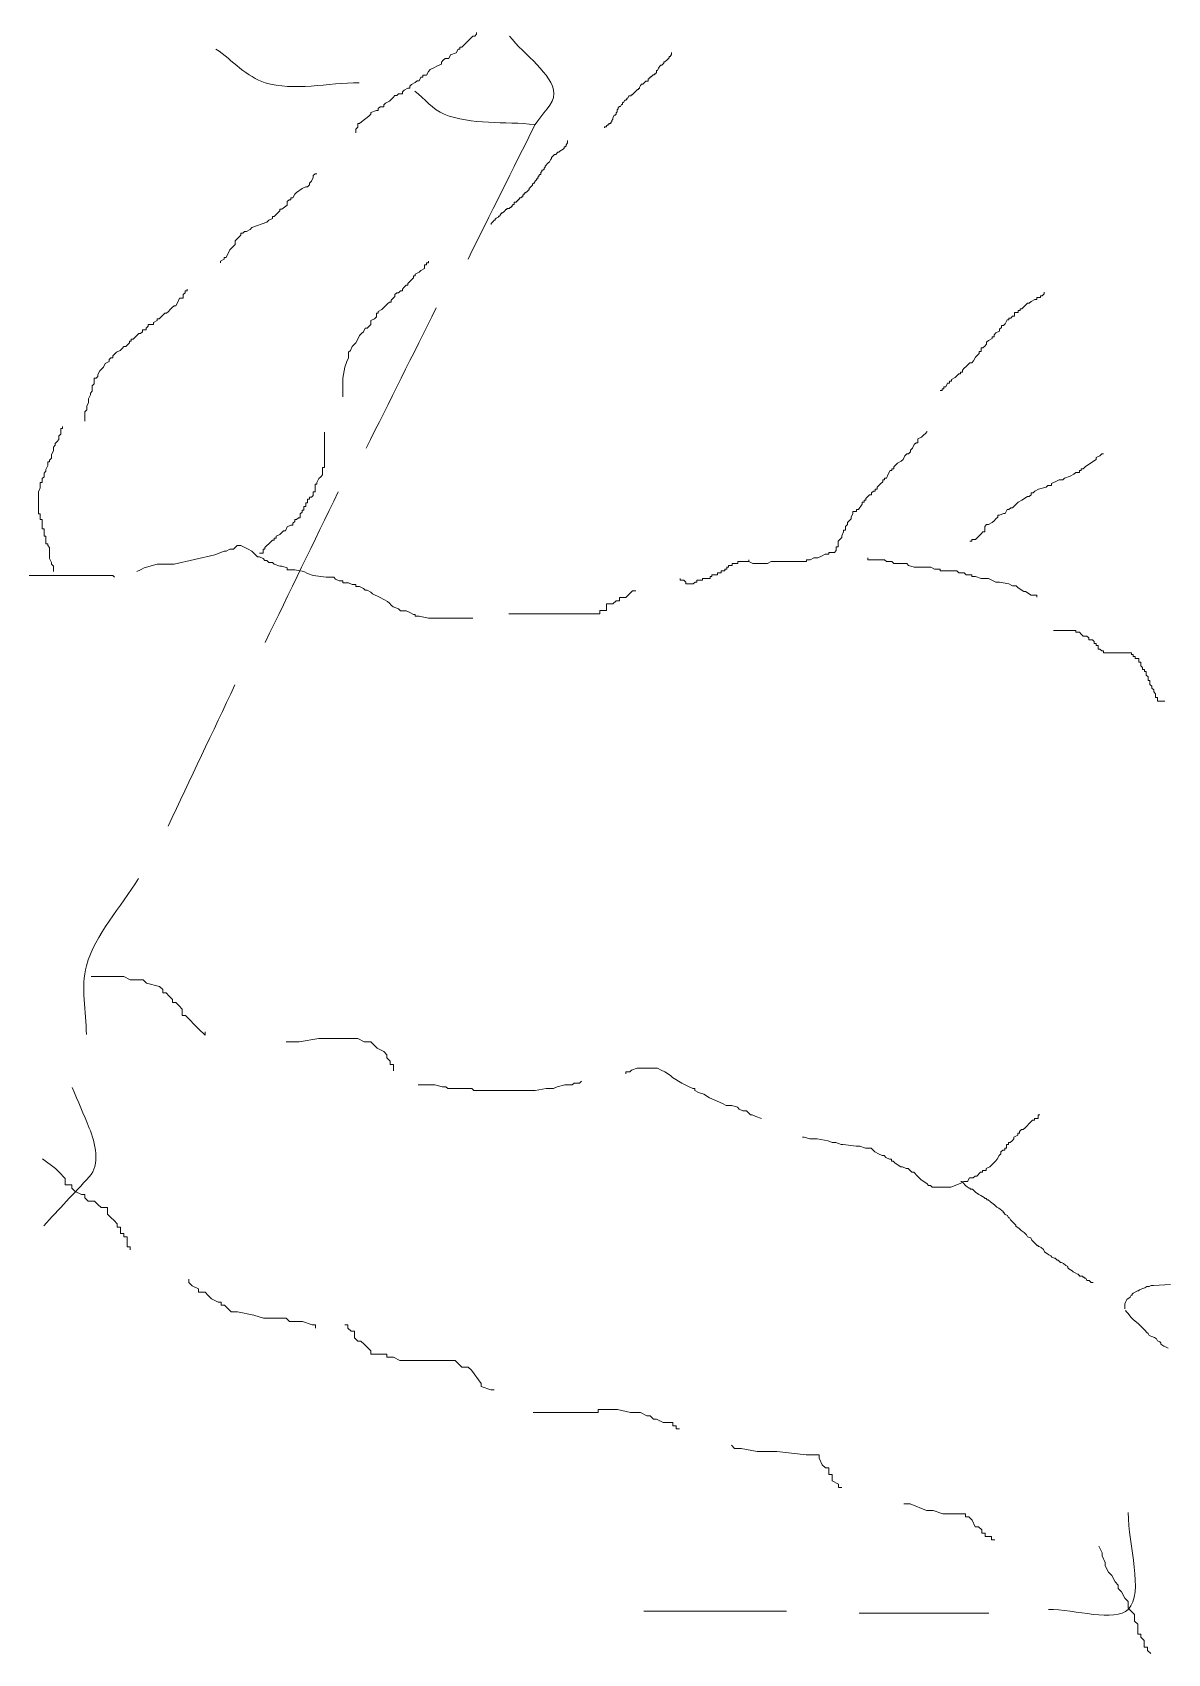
# Model space of a CAD drawing. Header units: metres. Extents: x 645999 to 650010, y 500996 to 503068.
# Drawn here: x 647528.3 to 647793.9, y 501411.5 to 501790.7 of the extents above; entities that cross this region are included whole.
import ezdxf

# ---------------------------------------------------------------- set-up
doc = ezdxf.new("R2010")
doc.units = ezdxf.units.M
doc.header["$MEASUREMENT"] = 0
doc.layers.add('ruisseau temporaire', color=7, linetype='Continuous', lineweight=0)
doc.layers.add('santier-layon', color=7, linetype='Continuous', lineweight=0)

msp = doc.modelspace()

# ---------------------------------------------------------------- linework, layer by layer
at = {"layer": 'ruisseau temporaire', "color": 7, "linetype": 'Continuous', "lineweight": 0, "flags": 128}
for points in [[(647603.98, 501767.23), (647603.98, 501768.1), (647604.42, 501768.54), (647604.42, 501768.97), (647604.42, 501769.41), (647604.85, 501769.41), (647605.28, 501769.84), (647607.02, 501771.15), (647607.46, 501771.58), (647607.46, 501772.02), (647608.76, 501772.45), (647609.19, 501772.45), (647609.19, 501772.89), (647609.63, 501773.32), (647610.5, 501773.32), (647610.5, 501773.76), (647610.93, 501774.19), (647611.8, 501774.63), (647612.24, 501775.06), (647612.67, 501775.5), (647613.11, 501775.93), (647613.54, 501775.93), (647613.97, 501776.37), (647614.41, 501776.37), (647614.84, 501776.37), (647614.84, 501776.8), (647615.28, 501777.24), (647616.15, 501777.67), (647616.58, 501777.67), (647616.58, 501778.11), (647617.02, 501778.54), (647617.88, 501778.98), (647618.32, 501779.41), (647618.75, 501779.41), (647619.19, 501780.28), (647619.62, 501780.28), (647619.62, 501780.72), (647620.49, 501780.72), (647620.93, 501781.59), (647621.36, 501782.02), (647622.23, 501782.46), (647623.1, 501782.89), (647623.97, 501783.33), (647623.97, 501783.76), (647624.4, 501784.2), (647624.84, 501784.63), (647625.71, 501784.63), (647626.14, 501785.5), (647627.44, 501785.94), (647627.88, 501786.81), (647628.31, 501786.81), (647628.31, 501787.24), (647628.75, 501787.24), (647629.62, 501788.11), (647630.05, 501788.55), (647630.49, 501788.98), (647631.35, 501789.85), (647631.79, 501789.85), (647632.22, 501790.29), (647632.22, 501790.72)], [(647677.8, 501786.04), (647677.8, 501785.8), (647677.8, 501785.55), (647677.55, 501785.05), (647677.3, 501785.05), (647677.3, 501784.8), (647676.81, 501784.3), (647676.31, 501783.81), (647676.06, 501783.81), (647676.06, 501783.56), (647675.57, 501783.06), (647675.32, 501783.06), (647675.07, 501782.81), (647674.82, 501782.32), (647674.57, 501781.82), (647674.32, 501781.82), (647674.32, 501781.57), (647674.32, 501781.32), (647674.08, 501781.07), (647673.83, 501781.07), (647673.83, 501780.82), (647673.58, 501780.82), (647673.33, 501780.58), (647673.08, 501780.33), (647672.83, 501780.33), (647672.83, 501780.08), (647672.59, 501780.08), (647672.59, 501779.83), (647672.34, 501779.83), (647672.34, 501779.33), (647672.09, 501779.33), (647671.84, 501779.33), (647671.59, 501779.09), (647671.1, 501778.59), (647670.85, 501778.59), (647670.6, 501778.34), (647670.35, 501777.84), (647670.35, 501777.59), (647670.1, 501777.59), (647670.1, 501777.35), (647669.86, 501777.35), (647669.61, 501777.1), (647669.36, 501776.85), (647669.11, 501776.6), (647668.86, 501776.35), (647668.61, 501776.1), (647668.37, 501776.1), (647668.37, 501775.85), (647668.12, 501775.85), (647667.87, 501775.85), (647667.62, 501775.36), (647667.37, 501775.36), (647667.37, 501775.11), (647667.12, 501774.86), (647666.88, 501774.86), (647666.63, 501774.36), (647666.38, 501774.36), (647666.38, 501774.11), (647666.38, 501773.87), (647666.13, 501773.87), (647665.88, 501773.37), (647665.63, 501773.37), (647665.39, 501773.12), (647665.39, 501772.87), (647665.14, 501772.62), (647665.14, 501772.37), (647665.14, 501772.13), (647664.89, 501771.88), (647664.89, 501771.63), (647664.64, 501771.38), (647664.39, 501771.38), (647664.14, 501770.63), (647664.14, 501770.39), (647663.9, 501770.14), (647663.9, 501769.89), (647663.65, 501769.64), (647663.65, 501769.39), (647663.4, 501769.39), (647663.15, 501769.39), (647663.15, 501769.14), (647662.9, 501769.14), (647662.65, 501768.89), (647662.65, 501768.65), (647662.41, 501768.65), (647662.16, 501768.65), (647662.16, 501768.4)], [(647653.47, 501765.41), (647653.47, 501765.17), (647653.47, 501764.92), (647653.22, 501764.42), (647653.22, 501764.17), (647652.97, 501763.92), (647652.72, 501763.92), (647652.72, 501763.67), (647652.47, 501763.43), (647651.73, 501762.93), (647651.48, 501762.68), (647651.23, 501762.68), (647650.74, 501762.18), (647650.49, 501762.18), (647650.24, 501761.93), (647649.99, 501761.69), (647649.74, 501761.44), (647649.74, 501761.19), (647649.5, 501760.94), (647649.25, 501760.44), (647649, 501760.19), (647648.75, 501759.95), (647648.5, 501759.7), (647648.25, 501759.45), (647648.25, 501759.2), (647648.01, 501758.95), (647648.01, 501758.7), (647647.76, 501758.46), (647647.51, 501758.46), (647647.51, 501758.21), (647647.26, 501757.96), (647647.26, 501757.71), (647647.26, 501757.46), (647647.01, 501757.46), (647646.76, 501757.21), (647646.76, 501756.96), (647646.52, 501756.96), (647646.52, 501756.72), (647646.52, 501756.47), (647646.27, 501756.47), (647646.27, 501756.22), (647646.02, 501755.97), (647645.77, 501755.72), (647645.77, 501755.47), (647645.52, 501755.47), (647645.27, 501755.22), (647645.27, 501754.98), (647645.03, 501754.73), (647644.78, 501754.48), (647644.53, 501754.23), (647644.53, 501753.98), (647644.28, 501753.73), (647644.03, 501753.48), (647643.78, 501753.24), (647643.54, 501753.24), (647643.54, 501752.99), (647643.29, 501752.99), (647643.29, 501752.74), (647643.04, 501752.74), (647643.04, 501752.24), (647642.79, 501752.24), (647642.54, 501751.99), (647642.29, 501751.99), (647642.29, 501751.74), (647642.05, 501751.74), (647642.05, 501751.5), (647641.8, 501751.5), (647641.8, 501751.25), (647641.55, 501751.25), (647641.55, 501751), (647641.3, 501751), (647641.05, 501751), (647641.05, 501750.5), (647640.81, 501750.5), (647640.56, 501750.25), (647640.56, 501750), (647640.31, 501750), (647640.31, 501749.76), (647640.06, 501749.76), (647639.81, 501749.51), (647639.56, 501749.51), (647639.32, 501749.51), (647639.32, 501749.26), (647639.07, 501749.26), (647638.82, 501749.01), (647638.57, 501748.76), (647638.32, 501748.51), (647638.07, 501748.51), (647638.07, 501748.26), (647637.83, 501748.26), (647637.83, 501748.02), (647637.58, 501747.77), (647637.33, 501747.77), (647637.33, 501747.52), (647636.83, 501747.27), (647636.58, 501747.02), (647636.58, 501746.77), (647636.34, 501746.77), (647636.09, 501746.52), (647635.84, 501746.28), (647635.59, 501746.03), (647635.59, 501745.78)], [(647572.26, 501737.22), (647572.26, 501736.78), (647572.26, 501737.22), (647573.13, 501737.65), (647573.13, 501738.09), (647573.57, 501738.09), (647574.43, 501739.83), (647575.74, 501741.13), (647575.74, 501742), (647576.61, 501742.87), (647577.04, 501743.31), (647577.04, 501743.74), (647577.48, 501743.74), (647577.91, 501744.18), (647578.34, 501744.18), (647579.21, 501744.61), (647579.65, 501745.05), (647583.12, 501746.35), (647583.56, 501746.79), (647584.43, 501747.22), (647584.43, 501747.66), (647584.86, 501747.66), (647585.73, 501748.53), (647586.17, 501748.96), (647586.17, 501749.4), (647586.6, 501749.4), (647587.9, 501750.27), (647587.9, 501751.14), (647588.34, 501751.57), (647588.77, 501751.57), (647588.77, 501752.01), (647589.21, 501752.01), (647589.64, 501752.88), (647590.08, 501753.31), (647591.38, 501754.18), (647592.25, 501754.62), (647592.68, 501754.62), (647593.12, 501755.05), (647593.12, 501755.49), (647593.55, 501755.92), (647593.99, 501756.79), (647593.99, 501757.23), (647594.42, 501757.66), (647594.86, 501757.66)], [(647600.94, 501705.9), (647600.94, 501705.47), (647600.94, 501706.34), (647600.94, 501707.64), (647600.94, 501708.08), (647600.94, 501709.82), (647601.37, 501712.43), (647601.81, 501713.73), (647602.24, 501714.6), (647602.24, 501715.91), (647602.68, 501716.34), (647603.11, 501717.21), (647603.98, 501718.08), (647604.42, 501718.95), (647604.85, 501719.82), (647605.28, 501720.26), (647605.72, 501720.69), (647606.15, 501721.56), (647606.59, 501721.56), (647607.46, 501722.43), (647607.46, 501723.3), (647608.33, 501723.74), (647608.76, 501724.17), (647608.76, 501724.6), (647608.76, 501725.04), (647609.19, 501725.04), (647609.19, 501725.47), (647610.06, 501725.91), (647610.93, 501726.78), (647611.37, 501727.21), (647611.8, 501727.65), (647612.24, 501727.65), (647612.24, 501728.08), (647612.67, 501728.52), (647613.11, 501728.95), (647613.11, 501729.39), (647613.54, 501729.82), (647613.97, 501729.82), (647614.41, 501730.26), (647614.84, 501730.26), (647614.84, 501730.69), (647615.28, 501731.13), (647615.71, 501731.56), (647616.15, 501731.56), (647616.15, 501732), (647616.58, 501732.43), (647617.02, 501732.87), (647617.45, 501733.3), (647617.45, 501733.74), (647617.88, 501733.74), (647617.88, 501734.17), (647618.75, 501734.61), (647619.19, 501735.04), (647620.06, 501735.48), (647620.06, 501736.35), (647620.49, 501736.35), (647620.49, 501736.78), (647620.93, 501736.78), (647620.93, 501737.22)], [(647540.54, 501699.81), (647540.54, 501700.68), (647540.54, 501701.12), (647540.54, 501701.99), (647540.98, 501702.42), (647540.98, 501703.29), (647541.41, 501704.16), (647541.41, 501705.03), (647541.85, 501705.9), (647541.85, 501706.34), (647542.28, 501706.77), (647542.28, 501707.21), (647542.28, 501707.64), (647542.28, 501708.08), (647542.72, 501708.51), (647542.72, 501708.95), (647542.72, 501709.82), (647543.15, 501709.82), (647543.58, 501710.25), (647543.58, 501710.69), (647544.02, 501711.56), (647544.89, 501712.43), (647545.32, 501713.3), (647546.19, 501713.73), (647546.19, 501714.17), (647546.63, 501714.6), (647547.06, 501714.6), (647547.06, 501715.04), (647547.93, 501715.91), (647548.8, 501716.34), (647549.23, 501716.78), (647549.67, 501717.21), (647550.1, 501717.21), (647550.97, 501718.08), (647550.97, 501718.52), (647551.41, 501718.52), (647551.41, 501718.95), (647551.84, 501718.95), (647552.27, 501719.39), (647552.71, 501719.82), (647553.14, 501720.26), (647553.58, 501720.26), (647554.01, 501720.69), (647554.01, 501721.13), (647554.88, 501721.13), (647554.88, 501721.56), (647555.32, 501722), (647555.32, 501722.43), (647555.75, 501722.43), (647556.62, 501722.43), (647556.62, 501722.87), (647557.49, 501723.3), (647557.49, 501723.74), (647557.92, 501723.74), (647558.36, 501724.17), (647558.79, 501724.6), (647559.23, 501725.04), (647559.66, 501725.04), (647560.1, 501725.47), (647560.53, 501725.91), (647560.96, 501726.34), (647561.4, 501726.78), (647561.83, 501726.78), (647562.27, 501727.65), (647562.7, 501728.52), (647563.14, 501728.52), (647563.57, 501728.52), (647563.57, 501728.95), (647563.57, 501729.39), (647564.01, 501729.82), (647564.01, 501730.26), (647564.44, 501730.26), (647564.44, 501730.69)], [(647765.06, 501729.98), (647765.06, 501729.54), (647764.62, 501729.11), (647764.19, 501729.11), (647764.19, 501728.67), (647763.75, 501728.67), (647763.32, 501728.67), (647763.32, 501728.24), (647762.89, 501728.24), (647762.02, 501727.8), (647761.58, 501727.37), (647761.15, 501727.37), (647760.71, 501726.93), (647760.28, 501726.5), (647759.84, 501726.06), (647759.41, 501726.06), (647759.41, 501725.63), (647758.97, 501725.63), (647758.97, 501725.19), (647758.54, 501725.19), (647758.11, 501725.19), (647758.11, 501724.76), (647758.11, 501724.32), (647757.67, 501724.32), (647757.24, 501723.89), (647756.8, 501723.89), (647756.8, 501723.45), (647756.37, 501723.45), (647755.93, 501722.58), (647755.5, 501722.15), (647755.06, 501722.15), (647755.06, 501721.71), (647754.63, 501721.28), (647754.63, 501720.84), (647753.76, 501720.41), (647753.33, 501719.97), (647753.33, 501719.54), (647752.89, 501719.54), (647752.89, 501719.1), (647752.02, 501718.67), (647751.59, 501718.23), (647751.59, 501717.8), (647751.15, 501717.36), (647750.72, 501716.93), (647750.28, 501716.93), (647750.28, 501716.49), (647750.28, 501716.06), (647749.85, 501716.06), (647749.85, 501715.62), (647749.42, 501715.19), (647748.98, 501714.75), (647748.55, 501713.88), (647748.11, 501713.45), (647747.68, 501713.45), (647747.24, 501713.01), (647746.81, 501712.58), (647746.37, 501712.14), (647745.94, 501711.71), (647745.94, 501711.27), (647745.51, 501711.27), (647745.51, 501710.84), (647745.07, 501710.84), (647744.64, 501710.4), (647744.2, 501709.97), (647743.33, 501709.53), (647743.33, 501709.1), (647742.9, 501709.1), (647742.9, 501708.66), (647742.46, 501708.66), (647742.03, 501707.79), (647741.59, 501707.79), (647741.59, 501707.36), (647741.16, 501707.36), (647741.16, 501706.92), (647740.73, 501706.92)], [(647533.16, 501664.58), (647533.16, 501665.01), (647533.16, 501665.45), (647533.16, 501665.88), (647532.72, 501666.32), (647532.72, 501666.75), (647532.29, 501667.62), (647532.29, 501668.06), (647532.29, 501668.49), (647532.29, 501668.93), (647532.29, 501669.36), (647532.29, 501669.8), (647532.29, 501670.23), (647531.85, 501670.67), (647531.85, 501671.1), (647531.42, 501671.1), (647531.42, 501671.54), (647531.42, 501671.97), (647531.42, 501672.41), (647531.42, 501672.84), (647530.98, 501672.84), (647530.98, 501673.28), (647530.98, 501673.71), (647530.98, 501674.15), (647530.98, 501674.58), (647530.55, 501674.58), (647530.55, 501675.02), (647530.55, 501675.45), (647530.55, 501675.89), (647530.55, 501676.32), (647530.55, 501676.76), (647530.11, 501676.76), (647530.11, 501677.19), (647530.11, 501677.63), (647530.11, 501678.06), (647529.68, 501678.06), (647529.68, 501678.5), (647529.68, 501679.37), (647529.68, 501679.8), (647529.68, 501680.24), (647529.68, 501680.67), (647529.68, 501681.11), (647529.68, 501681.54), (647529.68, 501681.98), (647529.68, 501682.85), (647529.68, 501683.28), (647530.11, 501684.15), (647530.11, 501684.59), (647530.11, 501685.02), (647530.11, 501685.46), (647530.55, 501685.46), (647530.55, 501685.89), (647530.55, 501686.33), (647530.98, 501686.76), (647530.98, 501687.2), (647530.98, 501687.63), (647531.42, 501688.07), (647531.42, 501688.5), (647531.85, 501689.37), (647531.85, 501689.81), (647531.85, 501690.24), (647532.29, 501690.24), (647532.29, 501690.68), (647532.72, 501691.11), (647532.72, 501691.55), (647532.72, 501691.98), (647533.16, 501692.85), (647533.16, 501693.29), (647533.16, 501693.72), (647533.59, 501694.16), (647533.59, 501694.59), (647534.02, 501695.03), (647534.46, 501695.46), (647534.46, 501695.9), (647534.46, 501696.33), (647534.89, 501696.77), (647534.89, 501697.2), (647534.89, 501697.64), (647534.89, 501698.07), (647535.33, 501698.07), (647535.33, 501698.51)], [(647581.39, 501668.93), (647582.26, 501668.93), (647582.26, 501669.8), (647582.69, 501669.8), (647582.69, 501670.23), (647583.12, 501670.67), (647583.56, 501671.1), (647584.43, 501671.97), (647584.86, 501671.97), (647584.86, 501672.41), (647585.3, 501672.41), (647585.3, 501672.84), (647586.17, 501673.28), (647586.6, 501673.71), (647587.03, 501674.15), (647587.47, 501674.15), (647587.9, 501675.02), (647588.77, 501675.45), (647589.21, 501675.45), (647589.21, 501675.89), (647589.64, 501676.32), (647589.64, 501676.76), (647590.08, 501676.76), (647590.51, 501677.19), (647590.95, 501677.19), (647590.95, 501677.63), (647590.95, 501678.06), (647591.38, 501678.5), (647591.38, 501678.93), (647591.81, 501678.93), (647591.81, 501679.8), (647592.25, 501679.8), (647592.25, 501680.24), (647592.25, 501680.67), (647592.68, 501680.67), (647592.68, 501681.11), (647592.68, 501681.54), (647593.12, 501681.54), (647593.12, 501681.98), (647593.55, 501681.98), (647593.99, 501682.41), (647593.99, 501682.85), (647593.99, 501683.28), (647594.42, 501683.28), (647594.42, 501683.72), (647594.42, 501684.15), (647594.42, 501684.59), (647594.42, 501685.02), (647594.86, 501685.02), (647594.86, 501685.46), (647595.29, 501686.33), (647595.73, 501686.76), (647596.16, 501687.2), (647596.16, 501687.63), (647596.16, 501688.07), (647596.16, 501688.5), (647596.16, 501688.94), (647596.59, 501688.94), (647596.59, 501689.37), (647596.59, 501689.81), (647596.59, 501690.24), (647596.59, 501690.68), (647596.59, 501691.11), (647596.59, 501691.55), (647596.59, 501692.42), (647596.59, 501692.85), (647596.59, 501693.29), (647596.59, 501693.72), (647596.59, 501694.16), (647596.59, 501695.03), (647596.59, 501695.46), (647596.59, 501695.9), (647596.59, 501696.33), (647596.59, 501696.77), (647596.59, 501697.2)], [(647737.68, 501697.35), (647737.25, 501696.92), (647736.81, 501696.48), (647736.38, 501696.05), (647735.51, 501695.61), (647735.51, 501695.18), (647735.51, 501694.74), (647735.08, 501694.74), (647734.64, 501694.31), (647734.21, 501693.44), (647733.77, 501693), (647733.77, 501692.57), (647733.34, 501692.13), (647732.9, 501692.13), (647732.47, 501691.7), (647732.04, 501690.83), (647731.6, 501690.39), (647730.73, 501689.96), (647730.3, 501689.52), (647729.86, 501689.09), (647729.86, 501688.65), (647729.43, 501688.65), (647729.43, 501688.22), (647728.99, 501688.22), (647728.56, 501687.35), (647728.12, 501686.48), (647727.69, 501686.48), (647727.69, 501686.04), (647727.26, 501686.04), (647727.26, 501685.61), (647726.82, 501685.17), (647725.95, 501684.3), (647725.95, 501683.87), (647725.52, 501683.87), (647725.52, 501683.43), (647725.08, 501683.43), (647724.65, 501683), (647724.65, 501682.56), (647724.21, 501682.56), (647723.78, 501682.13), (647723.35, 501681.69), (647723.35, 501681.26), (647722.91, 501681.26), (647722.91, 501680.82), (647722.48, 501680.82), (647722.48, 501680.39), (647721.61, 501679.08), (647721.17, 501679.08), (647721.17, 501678.65), (647720.3, 501678.65), (647720.3, 501678.21), (647719.87, 501677.34), (647719.87, 501676.91), (647719.43, 501676.47), (647719, 501676.04), (647719, 501675.6), (647718.57, 501675.17), (647718.57, 501674.73), (647718.57, 501674.3), (647718.13, 501674.3), (647718.13, 501673.86), (647717.7, 501672.99), (647717.7, 501672.56), (647717.26, 501672.13), (647716.83, 501671.69), (647716.83, 501671.26), (647716.83, 501670.82), (647716.83, 501670.39), (647716.39, 501670.39), (647716.39, 501669.95), (647716.39, 501669.52), (647715.96, 501669.08), (647715.52, 501669.08), (647715.09, 501669.08), (647714.66, 501669.08), (647714.66, 501668.65), (647714.22, 501668.65), (647713.79, 501668.65), (647712.92, 501668.21), (647712.05, 501667.78), (647711.18, 501667.78), (647710.31, 501667.34), (647709.88, 501667.34), (647709.44, 501667.34), (647709.44, 501666.91), (647709.01, 501666.91), (647708.14, 501666.91), (647707.7, 501666.91), (647707.27, 501666.91), (647706.83, 501666.91), (647706.4, 501666.91), (647705.96, 501666.91), (647705.1, 501666.91), (647704.66, 501666.91), (647703.79, 501666.91), (647703.36, 501666.91), (647702.49, 501666.91), (647701.19, 501666.91), (647700.32, 501666.47), (647699.88, 501666.47), (647699.45, 501666.47), (647699.01, 501666.47), (647698.14, 501666.47), (647697.71, 501666.47), (647697.27, 501666.47), (647696.84, 501666.47), (647695.97, 501666.91), (647695.97, 501667.34)], [(647778.96, 501692.13), (647778.53, 501692.13), (647778.09, 501691.7), (647777.22, 501691.26), (647777.22, 501690.83), (647775.92, 501689.96), (647774.62, 501689.09), (647774.18, 501688.65), (647773.75, 501688.65), (647773.75, 501688.22), (647773.31, 501688.22), (647773.31, 501687.78), (647772.88, 501687.78), (647772.44, 501687.78), (647772.01, 501687.35), (647771.14, 501686.91), (647769.84, 501686.48), (647769.4, 501686.04), (647768.53, 501686.04), (647767.66, 501685.61), (647766.8, 501685.17), (647766.8, 501684.74), (647766.36, 501684.74), (647765.93, 501684.74), (647765.49, 501684.3), (647763.75, 501683.87), (647762.89, 501683.43), (647762.45, 501683), (647762.02, 501683), (647762.02, 501682.56), (647761.58, 501682.13), (647761.15, 501682.13), (647759.84, 501681.26), (647758.97, 501680.82), (647757.67, 501679.52), (647757.24, 501679.52), (647756.8, 501679.08), (647756.37, 501679.08), (647755.93, 501678.21), (647755.5, 501678.21), (647754.63, 501677.78), (647754.2, 501677.78), (647754.2, 501677.34), (647753.76, 501676.91), (647753.33, 501676.47), (647752.89, 501676.04), (647752.02, 501675.6), (647751.59, 501675.6), (647751.15, 501675.17), (647751.15, 501674.73), (647751.15, 501674.3), (647751.15, 501673.86), (647750.72, 501673.86), (647750.28, 501673.43), (647749.85, 501672.99), (647748.98, 501672.13), (647748.11, 501672.13), (647748.11, 501671.69), (647747.68, 501671.69)], [(647552.71, 501664.58), (647553.58, 501665.01), (647554.45, 501665.45), (647557.49, 501666.32), (647559.23, 501666.32), (647561.4, 501666.32), (647570.96, 501668.49), (647573.13, 501669.36), (647573.57, 501669.36), (647574.43, 501669.8), (647574.87, 501669.8), (647575.3, 501669.8), (647576.17, 501670.67), (647576.61, 501670.67), (647577.04, 501670.67), (647578.78, 501669.8), (647579.65, 501669.36), (647580.08, 501668.93), (647580.95, 501668.06), (647581.39, 501668.06), (647582.26, 501667.62), (647582.69, 501667.19), (647583.12, 501667.19), (647583.56, 501666.75), (647583.99, 501666.75), (647584.43, 501666.75), (647584.86, 501666.32), (647586.17, 501665.88), (647586.6, 501665.88), (647587.9, 501665.45), (647587.9, 501665.01), (647588.34, 501665.01), (647588.77, 501665.01), (647589.64, 501665.01), (647591.81, 501664.58), (647592.68, 501664.14), (647593.99, 501663.71), (647597.03, 501663.27), (647598.77, 501663.27), (647599.2, 501662.84), (647600.07, 501662.4), (647600.5, 501662.4), (647600.94, 501662.4), (647600.94, 501661.97), (647602.24, 501661.97), (647603.11, 501661.53), (647603.55, 501661.53), (647603.98, 501661.53), (647603.98, 501661.1), (647604.42, 501661.1), (647604.85, 501661.1), (647605.72, 501660.66), (647606.15, 501660.23), (647606.59, 501660.23), (647607.46, 501659.79), (647607.89, 501659.36), (647609.63, 501658.49), (647610.5, 501658.05), (647611.37, 501657.62), (647611.8, 501657.18), (647612.24, 501656.75), (647612.67, 501656.31), (647613.97, 501655.88), (647614.41, 501655.44), (647615.71, 501655.44), (647616.58, 501655.01), (647617.45, 501654.57), (647617.88, 501654.57), (647617.88, 501654.14), (647618.32, 501654.14), (647618.75, 501654.14), (647620.93, 501653.7), (647621.8, 501653.7), (647623.1, 501653.7), (647623.97, 501653.7), (647624.4, 501653.7), (647624.84, 501653.7), (647625.27, 501653.7), (647626.14, 501653.7), (647626.58, 501653.7), (647628.31, 501653.7), (647629.18, 501653.7), (647629.62, 501653.7), (647631.35, 501653.7)], [(647679.89, 501662.99), (647679.89, 501662.56), (647680.76, 501662.56), (647681.2, 501662.12), (647681.2, 501661.69), (647681.63, 501661.69), (647682.07, 501661.69), (647682.5, 501661.69), (647682.94, 501661.69), (647683.37, 501662.12), (647683.8, 501662.12), (647683.8, 501662.56), (647684.24, 501662.56), (647684.67, 501662.56), (647685.11, 501662.56), (647685.11, 501662.99), (647685.54, 501662.99), (647685.98, 501662.99), (647686.41, 501662.99), (647686.85, 501662.99), (647686.85, 501663.43), (647687.28, 501663.43), (647687.28, 501663.86), (647687.72, 501663.86), (647688.15, 501663.86), (647688.58, 501663.86), (647688.58, 501664.3), (647689.02, 501664.3), (647689.45, 501664.3), (647689.45, 501664.73), (647689.89, 501664.73), (647690.32, 501664.73), (647690.32, 501665.17), (647690.76, 501665.17), (647690.76, 501665.6), (647691.19, 501665.6), (647691.19, 501666.04), (647691.63, 501666.04), (647692.06, 501666.04), (647692.06, 501666.47), (647692.5, 501666.47), (647692.93, 501666.47), (647693.36, 501666.47), (647693.36, 501666.91), (647693.8, 501666.91), (647694.23, 501666.91), (647694.67, 501666.91), (647695.1, 501666.91), (647695.54, 501666.91), (647695.97, 501666.91)], [(647723.78, 501667.78), (647723.78, 501667.34), (647724.21, 501667.34), (647724.65, 501667.34), (647725.08, 501667.34), (647726.39, 501667.34), (647726.82, 501667.34), (647727.26, 501667.34), (647727.69, 501667.34), (647728.12, 501666.91), (647729.43, 501666.91), (647729.86, 501666.47), (647730.3, 501666.47), (647731.6, 501666.47), (647732.47, 501666.47), (647732.9, 501666.47), (647733.34, 501666.04), (647734.64, 501665.6), (647735.51, 501665.6), (647737.68, 501665.6), (647738.12, 501665.6), (647738.55, 501665.6), (647739.42, 501665.17), (647739.86, 501665.17), (647740.73, 501665.17), (647740.73, 501664.73), (647741.16, 501664.73), (647742.03, 501664.73), (647743.33, 501664.73), (647744.64, 501664.73), (647745.07, 501664.3), (647745.51, 501664.3), (647745.94, 501664.3), (647746.37, 501664.3), (647746.81, 501663.86), (647747.24, 501663.86), (647747.68, 501663.86), (647748.11, 501663.86), (647748.11, 501663.43), (647748.55, 501663.43), (647748.98, 501663.43), (647750.28, 501662.99), (647751.15, 501662.99), (647752.02, 501662.99), (647753.76, 501662.12), (647754.63, 501662.12), (647756.8, 501661.69), (647757.67, 501661.25), (647758.11, 501661.25), (647758.54, 501661.25), (647758.97, 501660.82), (647760.28, 501659.95), (647760.71, 501659.95), (647762.02, 501659.08), (647762.45, 501659.08), (647763.32, 501659.08), (647763.32, 501658.64)], [(647527.51, 501663.71), (647528.38, 501663.71), (647529.68, 501663.71), (647531.42, 501663.71), (647531.85, 501663.71), (647532.72, 501663.71), (647533.16, 501663.71), (647533.59, 501663.71), (647534.02, 501663.71), (647534.46, 501663.71), (647534.89, 501663.71), (647535.33, 501663.71), (647536.2, 501663.71), (647537.5, 501663.71), (647538.37, 501663.71), (647538.8, 501663.71), (647539.24, 501663.71), (647539.67, 501663.71), (647540.11, 501663.71), (647540.98, 501663.71), (647542.28, 501663.71), (647545.32, 501663.71), (647547.06, 501663.71), (647547.49, 501663.27)], [(647639.8, 501654.73), (647640.56, 501654.73), (647643.6, 501654.73), (647645.12, 501654.73), (647645.88, 501654.73), (647646.64, 501654.73), (647648.92, 501654.73), (647649.68, 501654.73), (647651.2, 501654.73), (647652.72, 501654.73), (647653.48, 501654.73), (647654.24, 501654.73), (647656.53, 501654.73), (647658.05, 501654.73), (647658.81, 501654.73), (647659.57, 501654.73), (647660.33, 501654.73), (647661.09, 501654.73), (647661.09, 501655.5), (647661.85, 501655.5), (647662.61, 501655.5), (647662.61, 501656.26), (647662.61, 501657.02), (647663.37, 501657.02), (647664.13, 501657.02), (647664.89, 501657.78), (647665.65, 501657.78), (647665.65, 501658.54), (647666.41, 501658.54), (647667.17, 501658.54), (647668.69, 501660.06), (647669.45, 501660.06)], [(647767.23, 501650.81), (647767.66, 501650.81), (647768.1, 501650.81), (647768.53, 501650.81), (647768.97, 501650.81), (647769.4, 501650.81), (647769.84, 501650.81), (647770.27, 501650.81), (647770.71, 501650.81), (647771.14, 501650.81), (647771.58, 501650.81), (647772.01, 501650.81), (647772.44, 501650.81), (647772.44, 501650.38), (647772.88, 501650.38), (647773.31, 501650.38), (647773.75, 501649.94), (647774.18, 501649.51), (647774.62, 501649.51), (647775.05, 501649.51), (647775.49, 501649.07), (647775.49, 501648.64), (647775.92, 501648.64), (647776.36, 501648.64), (647776.79, 501648.2), (647776.79, 501647.77), (647777.22, 501647.77), (647777.22, 501647.33), (647777.66, 501647.33), (647777.66, 501646.9), (647777.66, 501646.46), (647778.09, 501646.46), (647778.53, 501646.03), (647778.96, 501646.03), (647778.96, 501645.59), (647779.4, 501645.59), (647780.7, 501645.59), (647781.13, 501645.59), (647781.57, 501645.59), (647782.44, 501645.59), (647782.87, 501645.59), (647783.31, 501645.59), (647783.74, 501645.59), (647784.18, 501645.59), (647784.61, 501645.59), (647785.05, 501645.59), (647785.48, 501645.59), (647785.48, 501645.16), (647785.91, 501645.16), (647785.91, 501644.72), (647786.35, 501644.72), (647786.35, 501644.29), (647786.78, 501644.29), (647787.22, 501644.29), (647787.22, 501643.85), (647787.22, 501643.42), (647787.65, 501643.42), (647787.65, 501642.98), (647787.65, 501642.55), (647788.09, 501642.11), (647788.09, 501641.68), (647788.52, 501641.68), (647788.52, 501641.24), (647788.96, 501641.24), (647788.96, 501640.81), (647788.96, 501640.37), (647789.39, 501639.94), (647789.39, 501639.5), (647789.39, 501639.07), (647789.82, 501639.07), (647789.82, 501638.63), (647789.82, 501638.2), (647790.26, 501637.76), (647790.26, 501637.33), (647790.69, 501636.89), (647790.69, 501636.46), (647791.13, 501636.02), (647791.13, 501635.59), (647791.13, 501635.15), (647791.56, 501635.15), (647791.56, 501634.72), (647791.56, 501634.28), (647792, 501634.28), (647792.43, 501634.28), (647792.87, 501634.28), (647793.3, 501634.28)], [(647568.66, 501556.89), (647568.66, 501556.13), (647567.14, 501557.65), (647566.38, 501558.41), (647564.86, 501559.93), (647564.09, 501560.7), (647563.33, 501560.7), (647563.33, 501561.46), (647563.33, 501562.22), (647562.57, 501562.98), (647561.81, 501563.74), (647561.05, 501563.74), (647561.05, 501564.5), (647560.29, 501565.26), (647559.53, 501566.02), (647558.77, 501566.02), (647558.77, 501566.79), (647558.01, 501567.55), (647554.97, 501568.31), (647554.21, 501569.07), (647552.69, 501569.07), (647551.93, 501569.07), (647551.17, 501569.07), (647549.65, 501569.83), (647548.89, 501569.83), (647548.13, 501569.83), (647546.61, 501569.83), (647545.85, 501569.83), (647545.09, 501569.83), (647544.32, 501569.83), (647543.56, 501569.83), (647542.8, 501569.83), (647542.04, 501569.83)], [(647612.76, 501547.76), (647612.76, 501548.52), (647612.76, 501549.28), (647612, 501549.28), (647612, 501550.04), (647611.24, 501550.8), (647611.24, 501551.56), (647610.48, 501552.32), (647608.96, 501553.08), (647608.2, 501553.84), (647607.44, 501554.61), (647605.92, 501554.61), (647604.4, 501555.37), (647603.63, 501555.37), (647602.87, 501555.37), (647601.35, 501555.37), (647600.59, 501555.37), (647598.31, 501555.37), (647595.27, 501555.37), (647590.71, 501554.61), (647587.67, 501554.61)], [(647618.52, 501544.49), (647618.95, 501544.49), (647619.39, 501544.49), (647620.25, 501544.49), (647620.69, 501544.49), (647621.99, 501544.49), (647622.43, 501544.49), (647624.17, 501544.06), (647625.03, 501544.06), (647625.47, 501543.62), (647625.9, 501543.62), (647627.21, 501543.62), (647627.64, 501543.62), (647629.38, 501543.62), (647630.25, 501543.62), (647630.68, 501543.62), (647631.12, 501543.62), (647631.55, 501543.19), (647632.86, 501543.19), (647636.77, 501543.19), (647638.5, 501543.19), (647639.81, 501543.19), (647640.68, 501543.19), (647641.11, 501543.19), (647641.55, 501543.19), (647642.85, 501543.19), (647645.02, 501543.19), (647645.89, 501543.19), (647648.5, 501543.62), (647649.8, 501543.62), (647650.24, 501543.62), (647651.1, 501544.06), (647652.84, 501544.49), (647654.58, 501544.49), (647655.02, 501544.93), (647656.32, 501544.93), (647656.75, 501545.36)], [(647667.18, 501547.1), (647667.18, 501547.54), (647667.62, 501547.54), (647668.05, 501547.54), (647668.49, 501547.97), (647669.79, 501548.41), (647670.22, 501548.41), (647671.09, 501548.41), (647671.96, 501548.41), (647672.83, 501548.41), (647674.13, 501548.41), (647674.57, 501548.41), (647675.44, 501547.97), (647676.31, 501547.54), (647677.61, 501546.67), (647678.04, 501546.23), (647680.22, 501544.93), (647681.95, 501544.06), (647682.82, 501543.62), (647683.26, 501543.62), (647683.26, 501543.19), (647684.13, 501542.75), (647685.43, 501542.32), (647686.73, 501541.45), (647689.78, 501540.14), (647690.65, 501539.71), (647691.95, 501539.71), (647693.25, 501539.27), (647693.69, 501538.84), (647694.56, 501538.4), (647695.42, 501538.4), (647695.86, 501537.97), (647696.29, 501537.53), (647696.73, 501537.53), (647697.6, 501537.1), (647698.9, 501536.66)], [(647708.46, 501532.31), (647708.89, 501532.31), (647710.2, 501531.88), (647710.63, 501531.88), (647711.94, 501531.88), (647714.54, 501531.44), (647715.41, 501531.01), (647715.85, 501531.01), (647716.28, 501531.01), (647717.58, 501530.57), (647718.02, 501530.57), (647721.06, 501530.14), (647721.93, 501530.14), (647723.23, 501529.7), (647724.54, 501529.7), (647725.41, 501528.83), (647726.27, 501528.4), (647727.14, 501527.96), (647727.58, 501527.96), (647728.01, 501527.53), (647728.88, 501527.09), (647729.32, 501527.09), (647729.32, 501526.66), (647729.75, 501526.66), (647730.19, 501526.22), (647731.49, 501525.35), (647731.92, 501525.35), (647732.79, 501524.92), (647733.23, 501524.92), (647733.66, 501524.48), (647734.1, 501524.05), (647734.53, 501524.05), (647735.4, 501523.18), (647736.27, 501522.31), (647737.57, 501521.44), (647738.01, 501521), (647738.44, 501521), (647738.88, 501520.57), (647739.31, 501520.57), (647740.18, 501520.57), (647741.05, 501520.57), (647742.35, 501520.57), (647742.79, 501520.57), (647743.22, 501520.57), (647745.39, 501521.44), (647746.26, 501521.87), (647746.7, 501521.87), (647747.13, 501521.87), (647747.57, 501522.74), (647748.43, 501522.74), (647748.87, 501523.18), (647749.3, 501523.18), (647750.17, 501524.05), (647750.61, 501524.05), (647750.61, 501524.48), (647751.04, 501524.48), (647751.48, 501524.48), (647751.48, 501524.92), (647752.35, 501525.35), (647753.65, 501526.66), (647754.08, 501527.09), (647754.52, 501527.96), (647754.95, 501528.4), (647754.95, 501528.83), (647755.39, 501529.27), (647755.82, 501529.27), (647755.82, 501529.7), (647756.26, 501529.7), (647756.26, 501530.14), (647756.26, 501530.57), (647756.69, 501530.57), (647756.69, 501531.01), (647757.12, 501531.01), (647757.56, 501531.44), (647757.99, 501531.88), (647757.99, 501532.31), (647758.86, 501532.75), (647758.86, 501533.18), (647759.3, 501533.18), (647759.3, 501533.62), (647759.73, 501534.05), (647760.17, 501534.05), (647760.6, 501534.49), (647761.04, 501534.92), (647761.47, 501535.36), (647762.34, 501536.23), (647762.77, 501536.23), (647762.77, 501536.66), (647763.21, 501536.66), (647763.64, 501536.66), (647763.64, 501537.1), (647763.64, 501537.53), (647764.08, 501537.53)], [(647530.64, 501527.2), (647533.68, 501524.92), (647534.44, 501524.16), (647535.96, 501522.64), (647535.96, 501521.11), (647536.72, 501521.11), (647537.48, 501521.11), (647537.48, 501520.35), (647538.24, 501519.59), (647539.76, 501518.83), (647540.52, 501518.83), (647540.52, 501518.07), (647541.28, 501517.31), (647542.04, 501517.31), (647542.8, 501517.31), (647543.56, 501516.55), (647544.32, 501515.79), (647545.09, 501515.79), (647545.85, 501515.79), (647545.85, 501515.02), (647545.85, 501514.26), (647546.61, 501513.5), (647547.37, 501512.74), (647548.13, 501511.98), (647548.13, 501511.22), (647548.89, 501511.22), (647548.89, 501510.46), (647548.89, 501509.7), (647549.65, 501509.7), (647549.65, 501508.93), (647550.41, 501508.93), (647550.41, 501508.17), (647550.41, 501507.41), (647550.41, 501506.65), (647551.17, 501506.65), (647551.17, 501505.89)], [(647745.52, 501521.87), (647745.77, 501521.87), (647746.01, 501521.63), (647746.76, 501520.88), (647747.01, 501520.63), (647747.5, 501520.38), (647747.75, 501520.38), (647747.75, 501520.13), (647748, 501520.13), (647748.25, 501520.13), (647748.5, 501519.89), (647748.75, 501519.64), (647748.99, 501519.39), (647749.74, 501518.89), (647750.23, 501518.64), (647750.98, 501518.15), (647751.23, 501517.9), (647751.48, 501517.9), (647751.72, 501517.65), (647751.97, 501517.65), (647752.47, 501517.15), (647753.46, 501516.41), (647753.96, 501515.91), (647754.46, 501515.66), (647755.45, 501514.92), (647755.45, 501514.67), (647755.7, 501514.67), (647755.7, 501514.42), (647755.95, 501514.17), (647756.44, 501513.92), (647756.69, 501513.42), (647756.94, 501513.42), (647757.19, 501512.93), (647757.44, 501512.68), (647758.43, 501511.68), (647758.43, 501511.44), (647759.17, 501510.94), (647759.67, 501510.44), (647760.41, 501509.94), (647760.91, 501509.45), (647761.16, 501508.95), (647761.9, 501508.7), (647762.15, 501508.2), (647762.4, 501507.96), (647762.9, 501507.46), (647763.39, 501506.96), (647763.64, 501506.96), (647763.64, 501506.71), (647763.89, 501506.71), (647764.39, 501506.46), (647764.88, 501505.97), (647765.13, 501505.47), (647766.13, 501504.72), (647766.62, 501504.48), (647766.87, 501504.23), (647767.37, 501503.98), (647767.62, 501503.98), (647768.11, 501503.48), (647768.36, 501503.48), (647768.86, 501502.98), (647769.1, 501502.98), (647769.6, 501502.74), (647770.1, 501502.24), (647770.59, 501501.99), (647770.59, 501501.74), (647770.84, 501501.49), (647771.59, 501501), (647771.84, 501500.75), (647772.33, 501500.5), (647772.83, 501500.25), (647773.08, 501500.25), (647773.08, 501500), (647773.33, 501500), (647773.33, 501499.75), (647773.57, 501499.75), (647773.82, 501499.75), (647774.07, 501499.75), (647774.07, 501499.5), (647774.32, 501499.5), (647774.57, 501499.26), (647774.82, 501499.26), (647775.06, 501498.76), (647775.56, 501498.76), (647776.06, 501498.26), (647776.31, 501498.26), (647776.55, 501498.26)], [(647564.86, 501499.04), (647564.86, 501498.28), (647565.62, 501497.52), (647567.14, 501496.76), (647567.14, 501495.99), (647567.9, 501495.99), (647568.66, 501495.99), (647569.42, 501495.23), (647570.18, 501494.47), (647571.7, 501493.71), (647572.46, 501493.71), (647572.46, 501492.95), (647573.22, 501492.95), (647574.74, 501491.43), (647576.26, 501491.43), (647580.06, 501490.67), (647582.34, 501489.9), (647583.86, 501489.9), (647586.91, 501489.9), (647587.67, 501489.9), (647588.43, 501489.14), (647589.19, 501489.14), (647590.71, 501489.14), (647591.47, 501489.14), (647593.75, 501488.38), (647594.51, 501488.38), (647594.51, 501487.62)], [(647783.91, 501492.08), (647783.91, 501492.33), (647783.91, 501492.58), (647783.91, 501492.82), (647783.91, 501493.07), (647783.91, 501493.32), (647784.16, 501493.82), (647784.41, 501494.32), (647785.15, 501494.81), (647785.4, 501495.31), (647785.65, 501495.31), (647785.65, 501495.56), (647785.9, 501495.81), (647786.89, 501496.3), (647787.14, 501496.3), (647787.39, 501496.55), (647787.88, 501496.8), (647788.63, 501497.05), (647789.12, 501497.3), (647789.37, 501497.3), (647789.62, 501497.3), (647790.12, 501497.55), (647790.61, 501497.55), (647794.59, 501497.8)], [(647784.16, 501491.83), (647784.16, 501491.58), (647784.65, 501491.08), (647785.4, 501490.09), (647785.9, 501489.59), (647787.14, 501488.6), (647788.38, 501487.36), (647788.63, 501487.11), (647789.12, 501486.61), (647789.37, 501486.36), (647789.62, 501485.87), (647790.86, 501485.37), (647791.36, 501485.12), (647791.61, 501484.62), (647792.1, 501484.37), (647792.35, 501484.13), (647792.35, 501483.88), (647793.1, 501483.38), (647793.59, 501483.13), (647794.09, 501482.88)], [(647601.35, 501488.38), (647602.11, 501488.38), (647602.11, 501487.62), (647602.87, 501486.86), (647603.63, 501486.86), (647603.63, 501486.1), (647603.63, 501485.34), (647604.4, 501484.58), (647605.16, 501484.58), (647605.92, 501483.81), (647606.68, 501483.05), (647607.44, 501482.29), (647607.44, 501481.53), (647608.2, 501481.53), (647608.96, 501481.53), (647609.72, 501481.53), (647610.48, 501481.53), (647611.24, 501481.53), (647611.24, 501480.77), (647612, 501480.77), (647612.76, 501480.77), (647614.28, 501480.01), (647615.04, 501480.01), (647615.8, 501480.01), (647618.08, 501480.01), (647618.84, 501480.01), (647620.36, 501480.01), (647621.12, 501480.01), (647621.88, 501480.01), (647623.41, 501480.01), (647624.93, 501480.01), (647626.45, 501480.01), (647627.21, 501480.01), (647628.73, 501478.49), (647630.25, 501478.49), (647631.01, 501477.73), (647633.29, 501474.68), (647633.29, 501473.92), (647635.57, 501473.16), (647636.33, 501473.16)], [(647645.46, 501467.83), (647646.98, 501467.83), (647648.5, 501467.83), (647649.26, 501467.83), (647653.06, 501467.83), (647655.34, 501467.83), (647656.86, 501467.83), (647659.14, 501467.83), (647659.9, 501467.83), (647660.66, 501467.83), (647660.66, 501468.59), (647661.42, 501468.59), (647662.18, 501468.59), (647665.23, 501468.59), (647668.27, 501467.83), (647670.55, 501467.83), (647672.07, 501467.07), (647672.83, 501467.07), (647673.59, 501466.31), (647674.35, 501466.31), (647675.87, 501465.55), (647676.63, 501465.55), (647677.39, 501465.55), (647678.15, 501465.55), (647678.15, 501464.78), (647678.91, 501464.78), (647678.91, 501464.02), (647679.67, 501464.02)], [(647691.84, 501460.22), (647692.6, 501459.46), (647694.12, 501459.46), (647697.92, 501458.7), (647702.49, 501458.7), (647709.33, 501457.93), (647711.61, 501457.93), (647712.37, 501457.93), (647712.37, 501457.17), (647713.13, 501455.65), (647713.89, 501454.89), (647714.65, 501454.89), (647714.65, 501453.37), (647715.41, 501453.37), (647715.41, 501452.61), (647715.41, 501451.84), (647716.93, 501451.08), (647716.93, 501450.32), (647717.69, 501450.32)], [(647732.21, 501446.48), (647732.97, 501446.48), (647733.73, 501446.48), (647737.53, 501444.96), (647739.05, 501444.96), (647741.34, 501444.19), (647742.1, 501444.19), (647742.86, 501444.19), (647743.62, 501444.19), (647745.14, 501444.19), (647745.9, 501444.19), (647746.66, 501444.19), (647746.66, 501443.43), (647747.42, 501443.43), (647748.18, 501442.67), (647748.94, 501441.15), (647749.7, 501441.15), (647750.46, 501440.39), (647750.46, 501439.63), (647751.22, 501439.63), (647751.22, 501438.87), (647751.98, 501438.87), (647752.74, 501438.87), (647752.74, 501438.1), (647753.5, 501438.1)], [(647777.83, 501436.58), (647778.6, 501435.06), (647778.6, 501434.3), (647779.36, 501432.78), (647779.36, 501432.02), (647780.12, 501430.49), (647780.88, 501429.73), (647781.64, 501428.21), (647782.4, 501427.45), (647782.4, 501426.69), (647783.16, 501425.93), (647783.92, 501424.4), (647784.68, 501423.64), (647784.68, 501422.12), (647785.44, 501421.36), (647786.2, 501420.6), (647786.2, 501419.84), (647786.2, 501419.07), (647786.96, 501418.31), (647786.96, 501417.55), (647786.96, 501416.79), (647786.96, 501416.03), (647787.72, 501416.03), (647787.72, 501415.27), (647788.48, 501414.51), (647788.48, 501413.75), (647788.48, 501412.99), (647789.24, 501412.99), (647789.24, 501412.22), (647790, 501411.46)]]:
    msp.add_lwpolyline(points, dxfattribs=at)
at = {"layer": 'santier-layon', "color": 7, "linetype": 'Continuous', "lineweight": 0}
for points, knots in [([(647639.9, 501789.88), (647643.38, 501785.39), (647650.07, 501781.07), (647650.33, 501776.4), (647650.46, 501774.07), (647647.38, 501771.57), (647645.9, 501769.16)], [0, 0, 0, 0, 0.667605, 0.667605, 0.667605, 1, 1, 1, 1]), ([(647571.22, 501786.81), (647575.05, 501784.19), (647578.49, 501780.27), (647582.73, 501778.96), (647589.43, 501776.89), (647597.42, 501778.96), (647604.76, 501778.96)], [0, 0, 0, 0, 0.387249, 0.387249, 0.387249, 1, 1, 1, 1]), ([(647617.74, 501777), (647620.03, 501775.2), (647622.01, 501772.67), (647624.6, 501771.61), (647630.96, 501768.99), (647638.8, 501769.97), (647645.9, 501769.16)], [0, 0, 0, 0, 0.289157, 0.289157, 0.289157, 1, 1, 1, 1]), ([(647553.06, 501592.82), (647549, 501586.01), (647542.92, 501579.75), (647540.89, 501572.38), (647539.52, 501567.39), (647540.89, 501561.65), (647540.89, 501556.29)], [0, 0, 0, 0, 0.59648, 0.59648, 0.59648, 1, 1, 1, 1]), ([(647537.6, 501543.86), (647538.92, 501540.71), (647540.25, 501537.56), (647541.57, 501534.41), (647543.05, 501530.9), (647544.17, 501525.77), (647541.57, 501522.98), (647538.01, 501519.17), (647534.45, 501515.36), (647530.9, 501511.55)], [0, 0, 0, 0, 0.274534, 0.274534, 0.274534, 0.580871, 0.580871, 0.580871, 1, 1, 1, 1]), ([(647766.05, 501421.81), (647772.28, 501421.81), (647781.62, 501418.7), (647784.73, 501421.81), (647788.5, 501425.58), (647784.73, 501436.89), (647784.73, 501444.43)], [0, 0, 0, 0, 0.452368, 0.452368, 0.452368, 1, 1, 1, 1])]:
    msp.add_open_spline(points, degree=3, knots=knots, dxfattribs=at)
for points in [[(647645.9, 501769.16), (647640.67, 501758.67), (647635.45, 501748.19), (647630.22, 501737.7)], [(647622.77, 501726.27), (647617.31, 501715.33), (647611.85, 501704.4), (647606.39, 501693.46)], [(647599.84, 501683.25), (647594.13, 501671.49), (647588.42, 501659.72), (647582.71, 501647.96)], [(647575.65, 501638.06), (647570.44, 501627.04), (647565.22, 501616.02), (647560.01, 501605)], [(647671.33, 501421.38), (647682.48, 501421.38), (647693.63, 501421.38), (647704.78, 501421.38)], [(647721.73, 501420.94), (647731.87, 501420.94), (647742.01, 501420.94), (647752.14, 501420.94)]]:
    msp.add_open_spline(points, degree=3, dxfattribs=at)

doc.saveas('drawing.dxf')
